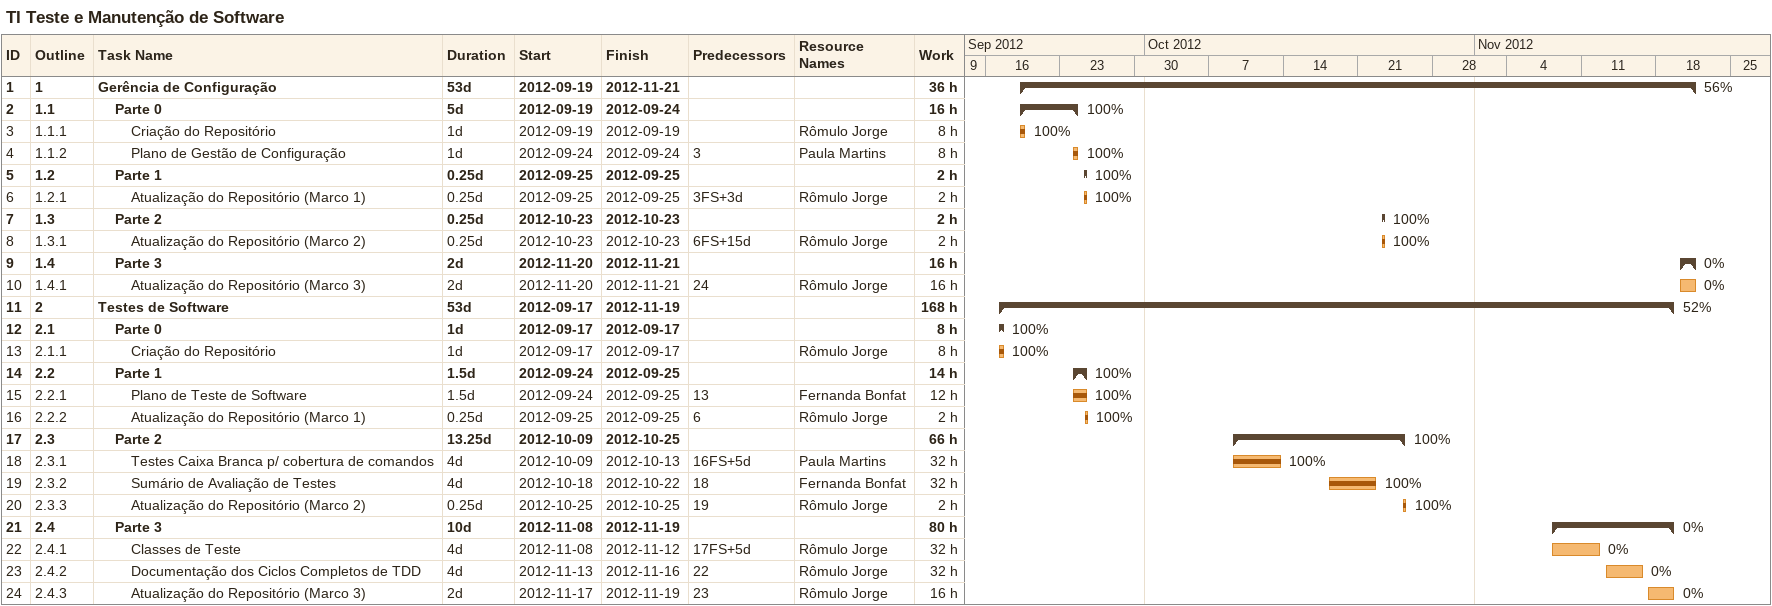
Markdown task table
TI Teste e Manutenção de Software

| ID | WBS | Task | Duration | Start | Finish | Predecessors | Resources | % complete | Work (h) |
|---|---|---|---|---|---|---|---|---|---|
| 1 | 1 | **Gerência de Configuração** | 53d | 2012-09-19 | 2012-11-21 |  |  | 56 | 36 |
| 2 | 1.1 | **Parte 0** | 5d | 2012-09-19 | 2012-09-24 |  |  | 100 | 16 |
| 3 | 1.1.1 | Criação do Repositório | 1d | 2012-09-19 | 2012-09-19 |  | Rômulo Jorge | 100 | 8 |
| 4 | 1.1.2 | Plano de Gestão de Configuração | 1d | 2012-09-24 | 2012-09-24 | 3 | Paula Martins | 100 | 8 |
| 5 | 1.2 | **Parte 1** | 0.25d | 2012-09-25 | 2012-09-25 |  |  | 100 | 2 |
| 6 | 1.2.1 | Atualização do Repositório (Marco 1) | 0.25d | 2012-09-25 | 2012-09-25 | 3FS+3d | Rômulo Jorge | 100 | 2 |
| 7 | 1.3 | **Parte 2** | 0.25d | 2012-10-23 | 2012-10-23 |  |  | 100 | 2 |
| 8 | 1.3.1 | Atualização do Repositório (Marco 2) | 0.25d | 2012-10-23 | 2012-10-23 | 6FS+15d | Rômulo Jorge | 100 | 2 |
| 9 | 1.4 | **Parte 3** | 2d | 2012-11-20 | 2012-11-21 |  |  | 0 | 16 |
| 10 | 1.4.1 | Atualização do Repositório (Marco 3) | 2d | 2012-11-20 | 2012-11-21 | 24 | Rômulo Jorge | 0 | 16 |
| 11 | 2 | **Testes de Software** | 53d | 2012-09-17 | 2012-11-19 |  |  | 52 | 168 |
| 12 | 2.1 | **Parte 0** | 1d | 2012-09-17 | 2012-09-17 |  |  | 100 | 8 |
| 13 | 2.1.1 | Criação do Repositório | 1d | 2012-09-17 | 2012-09-17 |  | Rômulo Jorge | 100 | 8 |
| 14 | 2.2 | **Parte 1** | 1.5d | 2012-09-24 | 2012-09-25 |  |  | 100 | 14 |
| 15 | 2.2.1 | Plano de Teste de Software | 1.5d | 2012-09-24 | 2012-09-25 | 13 | Fernanda Bonfat | 100 | 12 |
| 16 | 2.2.2 | Atualização do Repositório (Marco 1) | 0.25d | 2012-09-25 | 2012-09-25 | 6 | Rômulo Jorge | 100 | 2 |
| 17 | 2.3 | **Parte 2** | 13.25d | 2012-10-09 | 2012-10-25 |  |  | 100 | 66 |
| 18 | 2.3.1 | Testes Caixa Branca p/ cobertura de comandos | 4d | 2012-10-09 | 2012-10-13 | 16FS+5d | Paula Martins | 100 | 32 |
| 19 | 2.3.2 | Sumário de Avaliação de Testes | 4d | 2012-10-18 | 2012-10-22 | 18 | Fernanda Bonfat | 100 | 32 |
| 20 | 2.3.3 | Atualização do Repositório (Marco 2) | 0.25d | 2012-10-25 | 2012-10-25 | 19 | Rômulo Jorge | 100 | 2 |
| 21 | 2.4 | **Parte 3** | 10d | 2012-11-08 | 2012-11-19 |  |  | 0 | 80 |
| 22 | 2.4.1 | Classes de Teste | 4d | 2012-11-08 | 2012-11-12 | 17FS+5d | Rômulo Jorge | 0 | 32 |
| 23 | 2.4.2 | Documentação dos Ciclos Completos de TDD | 4d | 2012-11-13 | 2012-11-16 | 22 | Rômulo Jorge | 0 | 32 |
| 24 | 2.4.3 | Atualização do Repositório (Marco 3) | 2d | 2012-11-17 | 2012-11-19 | 23 | Rômulo Jorge | 0 | 16 |
